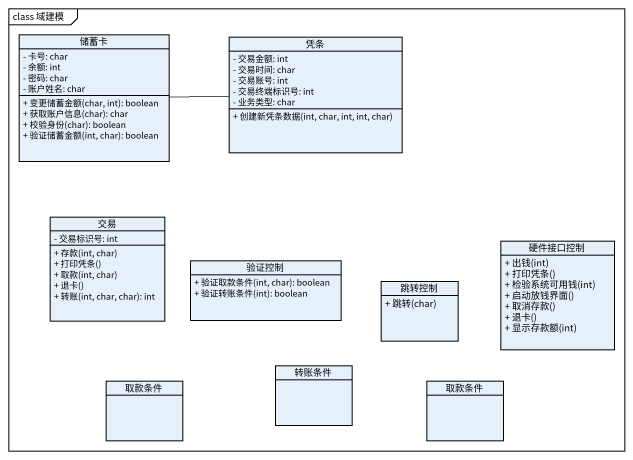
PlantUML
@startuml
mainframe class 域建模
hide circle
hide empty members
skinparam classAttributeIconSize 0
class 储蓄卡 {
  - 卡号: char
  - 余额: int
  - 密码: char
  - 账户姓名: char
  + 变更储蓄金额(char, int): boolean
  + 获取账户信息(char): char
  + 校验身份(char): boolean
  + 验证储蓄金额(int, char): boolean
}
class 凭条 {
  - 交易金额: int
  - 交易时间: char
  - 交易账号: int
  - 交易终端标识号: int
  - 业务类型: char
  + 创建新凭条数据(int, char, int, int, char)
}
class 交易 {
  - 交易标识号: int
  + 存款(int, char)
  + 打印凭条()
  + 取款(int, char)
  + 退卡()
  + 转账(int, char, char): int
}
class 硬件接口控制 {
  + 出钱(int)
  + 打印凭条()
  + 检验系统可用钱(int)
  + 启动放钱界面()
  + 取消存款()
  + 退卡()
  + 显示存款额(int)
}
class 验证控制 {
  + 验证取款条件(int, char): boolean
  + 验证转账条件(int): boolean
}
class 跳转控制 {
  + 跳转(char)
}
class 取款条件
class 转账条件
class "取款条件" as 取款条件_2
储蓄卡 -right- 凭条
@enduml
